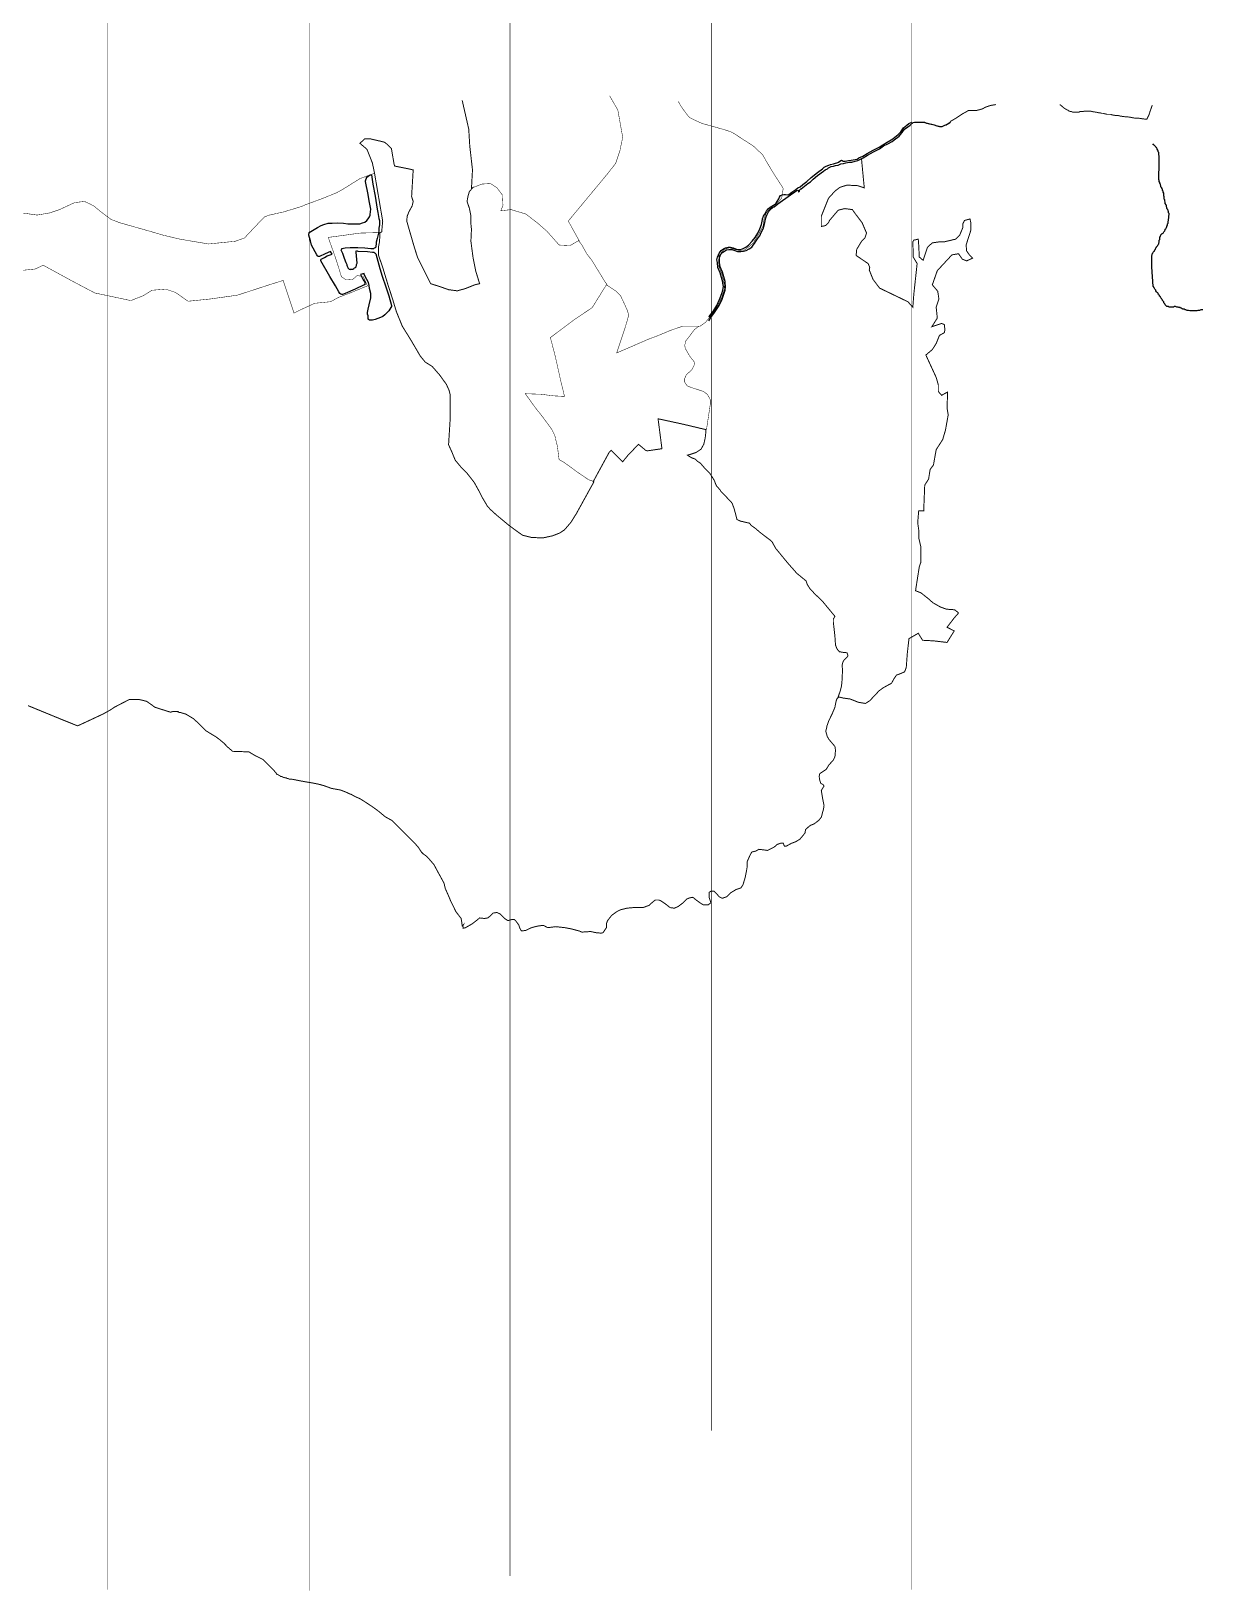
# Model space of a CAD drawing. Header units: millimetres. Extents: x -3588 to 75209, y -3737 to 38254.
# Drawn here: x 3854 to 6772, y 14442 to 18323 of the extents above; entities that cross this region are included whole.
import ezdxf

# ---------------------------------------------------------------- set-up
doc = ezdxf.new("R2010")
doc.units = ezdxf.units.MM
doc.layers.add('P', color=253, linetype='Continuous')

msp = doc.modelspace()

# ---------------------------------------------------------------- linework, layer by layer
at = {"layer": 'P'}
for points, const_width in [([(5548.048, 14839.85), (5548.048, 24166.077)], 1.2), ([(5046.762, 14478.213), (5046.762, 23804.44)], 1.2), ([(4045.472, 14444.355), (4045.472, 23770.582)], 1.2), ([(4546.642, 14442.235), (4546.642, 23768.463)], 1.2), ([(6045.472, 14444.355), (6045.472, 23770.582)], 1.2), ([(4927.612, 18151.359), (4943.984, 18079.662), (4946.529, 18037.604), (4953.298, 17978.039), (4950.77, 17932.028), (4953.298, 17933.436), (4945.392, 17923.834), (4942.576, 17914.232), (4941.167, 17907.462), (4939.759, 17899.556), (4945.392, 17883.185), (4949.345, 17864.268), (4949.345, 17843.943), (4950.77, 17830.404), (4949.345, 17800.477), (4954.723, 17759.828), (4961.492, 17725.948), (4971.094, 17694.901), (4958.948, 17692.084), (4935.806, 17682.754), (4915.481, 17677.121), (4893.748, 17679.937), (4874.832, 17686.707), (4849.146, 17694.901), (4816.675, 17759.828), (4808.497, 17785.514), (4789.58, 17850.729), (4790.701, 17862.86), (4794.942, 17873.582), (4803.119, 17888.546), (4805.664, 17899.556), (4801.711, 17911.703), (4805.664, 17978.039), (4793.533, 17980.855), (4759.653, 17987.625), (4758.245, 17991.578), (4751.475, 18030.819), (4740.737, 18041.829), (4733.967, 18047.191), (4698.679, 18055.384), (4685.124, 18055.384), (4672.993, 18044.374), (4690.501, 18029.41), (4704.04, 17995.531), (4709.402, 17969.845), (4729.726, 17850.729), (4727.198, 17823.619), (4722.957, 17822.21), (4721.821, 17799.069), (4719.004, 17785.514), (4719.004, 17766.597), (4729.726, 17735.55), (4743.282, 17690.66), (4754.292, 17656.796), (4763.606, 17625.733), (4778.57, 17589.036), (4800.303, 17554.036), (4823.444, 17514.523), (4835.591, 17499.832), (4853.099, 17488.837), (4871.999, 17467.088), (4888.371, 17444.235), (4895.157, 17429.271), (4897.973, 17417.124), (4897.973, 17361.512), (4893.748, 17293.768), (4895.157, 17290.951), (4901.926, 17276.26), (4910.12, 17255.935), (4923.659, 17239.563), (4938.623, 17224.616), (4957.539, 17200.338), (4969.67, 17178.589), (4977.864, 17162.217), (4989.995, 17141.893), (4996.78, 17133.987), (5013.152, 17119.039), (5044.199, 17093.337), (5064.524, 17078.39), (5078.079, 17068.788), (5099.812, 17063.426), (5128.315, 17062.018), (5152.592, 17067.379), (5170.101, 17074.149), (5182.519, 17082.343), (5198.619, 17101.243), (5212.158, 17122.992), (5255.64, 17201.746), (5254.216, 17202.867), (5293.457, 17274.851), (5298.818, 17280.213), (5327.337, 17251.71), (5339.468, 17266.674), (5366.578, 17295.176), (5384.358, 17280.213), (5388.311, 17278.804), (5425.008, 17284.166), (5415.405, 17358.695), (5477.788, 17345.14), (5534.809, 17331.601), (5533.401, 17315.501), (5531.993, 17307.323), (5529.176, 17295.176), (5522.39, 17283.045), (5510.259, 17274.851), (5494.16, 17269.49), (5488.526, 17268.082), (5492.751, 17265.265), (5499.537, 17261.312), (5507.715, 17258.48), (5513.076, 17253.118), (5521.27, 17247.757), (5530.584, 17236.747), (5544.139, 17223.191), (5555.134, 17205.699), (5560.511, 17192.144), (5571.234, 17180.013), (5571.234, 17178.589), (5580.836, 17169.003), (5599.736, 17148.678), (5605.113, 17133.987), (5611.883, 17108.029), (5620.061, 17104.076), (5643.218, 17098.715), (5647.171, 17093.337), (5656.757, 17086.568), (5671.449, 17074.149), (5694.59, 17056.641), (5699.951, 17051.28), (5708.145, 17036.316), (5738.056, 16999.908), (5760.926, 16973.934), (5784.083, 16955.017), (5786.612, 16946.839), (5793.397, 16936.117), (5805.816, 16922.562), (5823.308, 16906.19), (5855.78, 16866.949), (5851.827, 16860.179), (5851.827, 16851.985), (5853.235, 16839.854), (5855.78, 16816.985), (5857.188, 16795.252), (5861.141, 16785.65), (5866.79, 16778.88), (5874.696, 16777.472), (5885.707, 16776.336), (5888.235, 16769.566), (5887.115, 16766.734), (5878.921, 16758.556), (5876.104, 16754.603), (5873.56, 16745), (5874.696, 16734.278), (5873.56, 16708.592), (5872.151, 16693.629), (5869.335, 16682.618), (5863.958, 16666.518), (5863.958, 16665.11), (5862.549, 16663.702), (5861.141, 16662.293), (5860.005, 16659.749), (5858.596, 16655.524), (5855.78, 16640.832), (5849.01, 16624.461), (5839.68, 16605.544), (5838.272, 16600.183), (5835.455, 16593.413), (5835.455, 16590.597), (5832.91, 16580.994), (5836.863, 16567.439), (5840.816, 16560.67), (5847.586, 16552.764), (5855.78, 16543.162), (5857.188, 16533.575), (5855.78, 16517.476), (5851.827, 16509.298), (5840.816, 16497.151), (5834.047, 16486.14), (5826.141, 16480.779), (5817.947, 16475.418), (5816.539, 16468.648), (5817.947, 16459.046), (5820.491, 16451.14), (5826.141, 16448.324), (5828.685, 16444.371), (5824.732, 16438.721), (5821.9, 16433.36), (5824.732, 16415.852), (5828.685, 16395.527), (5827.261, 16387.35), (5821.9, 16367.025), (5815.13, 16358.831), (5804.408, 16350.653), (5794.805, 16346.7), (5790.853, 16343.867), (5782.659, 16335.962), (5781.25, 16327.784), (5775.889, 16320.998), (5769.12, 16312.82), (5758.381, 16306.051), (5747.386, 16302.098), (5735.24, 16295.312), (5729.878, 16295.312), (5727.062, 16302.098), (5720.276, 16302.098), (5712.098, 16299.265), (5704.192, 16292.495), (5695.999, 16288.543), (5687.821, 16284.302), (5678.218, 16285.726), (5666.088, 16287.134), (5659.302, 16282.893), (5648.58, 16280.349), (5644.339, 16272.171), (5637.569, 16257.207), (5637.569, 16246.485), (5636.433, 16238.291), (5632.208, 16216.558), (5626.847, 16199.05), (5621.485, 16190.872), (5609.338, 16186.919), (5602.569, 16182.678), (5595.783, 16178.725), (5586.197, 16169.139), (5575.459, 16165.186), (5567.281, 16169.139), (5561.919, 16175.908), (5555.134, 16182.678), (5546.956, 16182.678), (5542.715, 16180.149), (5542.715, 16174.5), (5542.715, 16166.594), (5546.956, 16154.175), (5540.186, 16148.814), (5528.04, 16148.814), (5521.27, 16153.039), (5510.259, 16160.945), (5502.066, 16167.731), (5495.296, 16166.594), (5487.39, 16163.778), (5476.38, 16153.039), (5465.657, 16144.861), (5456.055, 16140.62), (5445.332, 16142.029), (5433.186, 16151.631), (5420.767, 16159.825), (5416.814, 16160.945), (5408.636, 16160.945), (5403.275, 16156.992), (5392.536, 16147.406), (5377.589, 16142.029), (5353.023, 16142.029), (5338.348, 16140.62), (5321.976, 16136.667), (5313.782, 16132.714), (5300.243, 16123.128), (5289.504, 16109.573), (5286.688, 16101.379), (5286.688, 16092.065), (5278.494, 16079.646), (5273.132, 16078.526), (5261.002, 16079.646), (5247.446, 16082.479), (5225.713, 16081.054), (5218.944, 16083.887), (5198.619, 16089.248), (5183.656, 16092.065), (5160.786, 16094.61), (5140.462, 16092.065), (5130.859, 16097.426), (5125.498, 16097.426), (5115.896, 16096.018), (5103.765, 16093.201), (5096.996, 16090.657), (5086.257, 16085.295), (5075.247, 16083.887), (5071.294, 16090.657), (5068.477, 16098.851), (5061.707, 16108.165), (5057.754, 16112.39), (5050.969, 16112.39), (5041.383, 16109.573), (5033.477, 16114.934), (5022.466, 16125.945), (5014.272, 16129.898), (5004.958, 16128.489), (5002.142, 16125.945), (4998.189, 16121.704), (4991.419, 16116.343), (4983.225, 16114.934), (4971.094, 16116.343), (4962.9, 16109.573), (4952.178, 16101.379), (4935.806, 16092.065), (4930.445, 16090.657), (4930.445, 16093.201), (4929.021, 16094.61), (4929.021, 16096.018), (4930.445, 16098.851), (4929.021, 16097.426), (4927.612, 16097.426), (4926.204, 16108.165), (4925.068, 16114.934), (4911.529, 16132.714), (4905.879, 16144.861), (4899.11, 16158.4), (4892.324, 16174.5), (4885.555, 16189.464), (4883.01, 16200.474), (4881.602, 16204.427), (4873.424, 16219.375), (4865.23, 16234.338), (4857.324, 16249.029), (4849.146, 16258.616), (4839.544, 16269.354), (4830.23, 16276.124), (4825.989, 16280.349), (4819.219, 16291.087), (4811.025, 16300.673), (4805.664, 16306.051), (4804.256, 16307.459), (4801.711, 16310.004), (4797.486, 16314.229), (4785.339, 16326.375), (4776.025, 16335.962), (4767.847, 16343.867), (4752.884, 16358.831), (4737.92, 16367.025), (4733.967, 16369.841), (4717.596, 16383.397), (4702.632, 16394.119), (4687.957, 16403.721), (4675.538, 16411.627), (4672.993, 16413.035), (4670.177, 16414.444), (4660.846, 16418.397), (4651.26, 16424.046), (4647.307, 16425.166), (4641.658, 16427.999), (4634.888, 16430.816), (4624.15, 16434.769), (4602.417, 16438.721), (4583.5, 16445.491), (4578.139, 16446.899), (4573.914, 16448.324), (4554.998, 16452.277), (4537.49, 16455.093), (4522.526, 16457.91), (4502.202, 16461.863), (4500.793, 16461.863), (4499.385, 16461.863), (4496.84, 16461.863), (4494.024, 16463.271), (4491.479, 16463.271), (4490.071, 16464.695), (4487.254, 16464.695), (4484.71, 16465.816), (4483.301, 16465.816), (4480.469, 16467.224), (4477.924, 16468.648), (4475.107, 16468.648), (4473.699, 16470.057), (4471.154, 16471.465), (4469.746, 16472.601), (4466.929, 16474.01), (4465.505, 16474.01), (4465.505, 16475.418), (4458.736, 16483.596), (4448.013, 16494.334), (4431.641, 16510.706), (4412.725, 16520.02), (4396.625, 16529.623), (4355.976, 16531.031), (4343.557, 16541.753), (4334.243, 16551.356), (4323.232, 16560.67), (4313.918, 16567.439), (4304.332, 16573.089), (4289.368, 16582.403), (4282.583, 16589.172), (4274.677, 16597.366), (4269.043, 16602.727), (4258.305, 16612.33), (4244.766, 16620.508), (4237.98, 16624.461), (4236.572, 16624.461), (4227.258, 16627.293), (4220.488, 16628.413), (4220.488, 16629.822), (4213.703, 16629.822), (4206.645, 16629.822), (4201.284, 16628.413), (4162.059, 16640.832), (4155.273, 16646.194), (4141.734, 16655.524), (4124.226, 16659.749), (4107.854, 16659.749), (4098.252, 16659.749), (4061.843, 16640.832), (4053.65, 16635.199), (4034.733, 16624.461), (3973.759, 16595.958), (3969.534, 16594.55), (3928.885, 16610.921), (3846.449, 16644.785)], 2.417), ([(6256.913, 18140.636), (6247.599, 18139.228), (6240.813, 18137.804), (6234.043, 18135.275), (6229.802, 18133.851), (6223.033, 18129.898), (6217.672, 18128.489), (6206.949, 18125.673), (6194.53, 18125.673), (6187.745, 18125.673), (6180.975, 18121.72), (6173.069, 18117.479), (6159.242, 18108.165), (6143.142, 18098.579), (6143.142, 18097.154), (6134.964, 18091.793), (6132.42, 18090.385), (6129.603, 18089.248), (6122.818, 18086.432), (6116.048, 18086.432), (6109.278, 18087.84), (6102.493, 18090.385), (6095.723, 18091.793), (6083.576, 18094.626), (6077.943, 18097.154), (6073.99, 18097.154), (6060.435, 18097.154), (6056.482, 18097.154), (6050.833, 18096.034), (6042.927, 18089.248), (6037.294, 18085.023), (6029.388, 18079.662), (6022.602, 18070.06), (6015.833, 18062.154), (6003.414, 18052.552), (5998.053, 18048.599), (5987.33, 18042.966), (5976.32, 18037.604), (5967.005, 18030.819), (5952.042, 18022.641), (5937.078, 18014.735), (5926.356, 18007.949), (5922.115, 18005.133), (5922.115, 18003.725), (5926.356, 17959.122), (5928.885, 17933.436), (5912.801, 17938.797), (5885.707, 17940.206), (5867.91, 17934.556), (5855.78, 17925.242), (5839.68, 17907.462), (5827.261, 17876.415), (5821.9, 17862.86), (5821.9, 17837.174), (5832.91, 17839.718), (5839.68, 17846.488), (5842.224, 17852.137), (5863.958, 17877.823), (5880.329, 17881.776), (5899.246, 17879.232), (5903.199, 17873.582), (5906.031, 17869.629), (5923.523, 17846.488), (5934.534, 17820.802), (5930.309, 17808.655), (5922.115, 17800.477), (5909.984, 17780.153), (5908.56, 17765.189), (5938.487, 17744.864), (5942.44, 17735.55), (5941.303, 17728.781), (5950.634, 17705.623), (5967.005, 17683.89), (6037.294, 17650.01), (6049.713, 17636.471), (6052.257, 17669.215), (6060.435, 17744.864), (6050.833, 17761.236), (6049.713, 17799.069), (6052.257, 17803.294), (6063.252, 17805.839), (6064.388, 17791.163), (6065.796, 17761.236), (6075.399, 17753.058), (6086.121, 17785.514), (6098.268, 17796.524), (6116.048, 17799.069), (6128.179, 17799.069), (6156.697, 17805.839), (6166.3, 17815.441), (6174.205, 17834.357), (6174.205, 17843.943), (6178.43, 17852.137), (6191.986, 17856.09), (6194.53, 17845.352), (6194.53, 17828.98), (6182.383, 17791.163), (6183.792, 17776.2), (6190.577, 17766.597), (6198.755, 17758.42), (6183.792, 17751.634), (6173.069, 17755.875), (6163.467, 17769.43), (6147.095, 17766.597), (6110.687, 17727.356), (6098.268, 17692.084), (6111.807, 17675.984), (6114.64, 17656.796), (6107.854, 17636.471), (6110.687, 17609.361), (6097.132, 17587.916), (6121.409, 17595.822), (6128.179, 17593.277), (6129.603, 17579.722), (6128.179, 17572.953), (6116.048, 17566.183), (6107.854, 17545.858), (6098.268, 17530.895), (6082.168, 17517.34), (6107.854, 17461.727), (6113.231, 17442.81), (6113.231, 17426.439), (6121.409, 17417.124), (6136.373, 17425.318), (6134.964, 17385.789), (6137.781, 17368.297), (6131.011, 17330.464), (6124.226, 17307.323), (6107.854, 17281.637), (6101.085, 17243.516), (6092.907, 17232.794), (6088.954, 17208.516), (6079.351, 17193.553), (6076.807, 17129.762), (6064.388, 17129.762), (6061.843, 17100.123), (6064.388, 17082.343), (6064.388, 17062.018), (6070.037, 17039.149), (6070.037, 17002.452), (6065.796, 16990.305), (6056.482, 16930.74), (6070.037, 16925.378), (6088.954, 16910.415), (6099.676, 16900.829), (6118.593, 16890.09), (6133.556, 16884.729), (6153.881, 16883.321), (6159.242, 16879.096), (6163.467, 16875.143), (6152.745, 16862.996), (6134.964, 16839.854), (6152.745, 16830.54), (6134.964, 16802.022), (6101.085, 16805.975), (6073.99, 16807.383), (6063.252, 16824.891), (6040.11, 16811.336), (6036.157, 16776.336), (6033.341, 16739.639), (6029.388, 16728.917), (6019.786, 16724.676), (6009.063, 16720.723), (6003.414, 16712.545), (5996.644, 16700.398), (5988.738, 16696.173), (5976.32, 16689.388), (5965.581, 16681.482), (5942.44, 16656.932), (5931.717, 16650.146), (5914.209, 16652.979), (5893.884, 16661.157), (5876.104, 16663.702), (5863.958, 16666.518), (5869.335, 16682.618), (5872.151, 16693.629), (5873.56, 16708.592), (5874.696, 16734.278), (5873.56, 16745), (5876.104, 16754.603), (5878.921, 16758.556), (5887.115, 16766.734), (5888.235, 16769.566), (5885.707, 16776.336), (5874.696, 16777.472), (5866.79, 16778.88), (5861.141, 16785.65), (5857.188, 16795.252), (5855.78, 16816.985), (5853.235, 16839.854), (5851.827, 16851.985), (5851.827, 16860.179), (5855.78, 16866.949), (5823.308, 16906.19), (5805.816, 16922.562), (5793.397, 16936.117), (5786.612, 16946.839), (5784.083, 16955.017), (5760.926, 16973.934), (5738.056, 16999.908), (5708.145, 17036.316), (5699.951, 17051.28), (5694.59, 17056.641), (5671.449, 17074.149), (5656.757, 17086.568), (5647.171, 17093.337), (5643.218, 17098.715), (5620.061, 17104.076), (5611.883, 17108.029), (5605.113, 17133.987), (5599.736, 17148.678), (5580.836, 17169.003), (5571.234, 17178.589), (5571.234, 17180.013), (5560.511, 17192.144), (5555.134, 17205.699), (5544.139, 17223.191), (5530.584, 17236.747), (5521.27, 17247.757), (5513.076, 17253.118), (5507.715, 17258.48), (5499.537, 17261.312), (5492.751, 17265.265), (5488.526, 17268.082), (5494.16, 17269.49), (5510.259, 17274.851), (5522.39, 17283.045), (5529.176, 17295.176), (5531.993, 17307.323), (5533.401, 17315.501), (5534.809, 17331.601), (5477.788, 17345.14), (5415.405, 17358.695), (5425.008, 17284.166), (5388.311, 17278.804), (5384.358, 17280.213), (5366.578, 17295.176), (5339.468, 17266.674), (5327.337, 17251.71), (5298.818, 17280.213), (5293.457, 17274.851), (5254.216, 17202.867), (5255.64, 17201.746), (5212.158, 17122.992), (5198.619, 17101.243), (5182.519, 17082.343), (5170.101, 17074.149), (5152.592, 17067.379), (5128.315, 17062.018), (5099.812, 17063.426), (5078.079, 17068.788), (5064.524, 17078.39), (5044.199, 17093.337), (5013.152, 17119.039), (4996.78, 17133.987), (4989.995, 17141.893), (4977.864, 17162.217), (4969.67, 17178.589), (4957.539, 17200.338), (4938.623, 17224.616), (4923.659, 17239.563), (4910.12, 17255.935), (4901.926, 17276.26), (4895.157, 17290.951), (4893.748, 17293.768), (4897.973, 17361.512), (4897.973, 17417.124), (4895.157, 17429.271), (4888.371, 17444.235), (4871.999, 17467.088), (4853.099, 17488.837), (4835.591, 17499.832), (4823.444, 17514.523), (4800.303, 17554.036), (4778.57, 17589.036), (4763.606, 17625.733), (4754.292, 17656.796), (4743.282, 17690.66), (4729.726, 17735.55), (4719.004, 17766.597), (4719.004, 17785.514), (4721.821, 17799.069), (4722.957, 17822.21), (4727.198, 17823.619), (4729.726, 17850.729), (4709.402, 17969.845), (4704.04, 17995.531), (4690.501, 18029.41), (4672.993, 18044.374), (4685.124, 18055.384), (4698.679, 18055.384), (4733.967, 18047.191), (4740.737, 18041.829), (4751.475, 18030.819), (4758.245, 17991.578), (4759.653, 17987.625), (4793.533, 17980.855), (4805.664, 17978.039), (4801.711, 17911.703), (4805.664, 17899.556), (4803.119, 17888.546), (4794.942, 17873.582), (4790.701, 17862.86), (4789.58, 17850.729), (4808.497, 17785.514), (4816.675, 17759.828), (4849.146, 17694.901), (4874.832, 17686.707), (4893.748, 17679.937), (4915.481, 17677.121), (4935.806, 17682.754), (4958.948, 17692.084), (4971.094, 17694.901), (4961.492, 17725.948), (4954.723, 17759.828), (4949.345, 17800.477), (4950.77, 17830.404), (4949.345, 17843.943), (4949.345, 17864.268), (4945.392, 17883.185), (4939.759, 17899.556), (4941.167, 17907.462), (4942.576, 17914.232), (4945.392, 17923.834), (4953.298, 17933.436), (4950.77, 17932.028), (4953.298, 17978.039), (4946.529, 18037.604), (4943.984, 18079.662), (4927.612, 18151.359)], 2.417), ([(5286.688, 17692.084), (5288.096, 17693.493), (5285.279, 17696.309), (5251.399, 17751.634), (5237.844, 17769.43), (5225.713, 17791.163), (5217.52, 17801.886), (5218.944, 17801.886), (5191.834, 17850.729), (5289.504, 17968.436), (5309.829, 17994.41), (5320.567, 18026.866), (5327.337, 18059.337), (5315.19, 18127.081), (5294.865, 18162.369)], 1.2), ([(5465.657, 18148.814), (5472.427, 18136.683), (5485.982, 18117.479), (5494.16, 18108.165), (5507.715, 18101.395), (5526.631, 18093.201), (5556.27, 18085.023), (5575.459, 18079.662), (5596.92, 18072.877), (5606.522, 18067.515), (5618.653, 18059.337), (5637.569, 18047.191), (5652.532, 18037.604), (5675.674, 18015.855), (5686.412, 17996.955), (5702.784, 17969.845), (5727.062, 17932.028), (5723.109, 17907.462), (5721.685, 17906.326), (5713.507, 17896.74), (5701.36, 17887.137), (5693.182, 17880.368), (5684.988, 17871.054), (5679.627, 17857.499), (5677.082, 17839.718), (5666.088, 17818.257), (5652.532, 17796.524), (5641.81, 17786.922), (5630.799, 17778.744), (5617.244, 17777.608), (5606.522, 17780.153), (5592.967, 17784.378), (5580.836, 17780.153), (5572.642, 17771.959), (5567.281, 17764.053), (5565.872, 17750.514), (5567.281, 17736.959), (5574.05, 17719.178), (5579.412, 17698.854), (5580.836, 17681.346), (5574.05, 17661.021), (5564.464, 17640.696), (5550.909, 17620.372), (5533.401, 17598.639), (5519.862, 17589.036), (5517.029, 17589.036), (5476.38, 17589.036), (5445.332, 17578.314), (5416.814, 17566.183), (5391.128, 17556.581), (5340.892, 17534.848), (5312.374, 17522.701), (5334.107, 17587.916), (5342.3, 17616.147), (5339.468, 17627.157), (5331.562, 17644.649), (5321.976, 17664.974), (5311.237, 17675.984), (5286.688, 17692.084)], 1.2), ([(6247.599, 18139.228), (6240.813, 18137.804), (6234.043, 18135.275), (6229.802, 18133.851), (6223.033, 18129.898), (6217.672, 18128.489), (6206.949, 18125.673), (6194.53, 18125.673), (6187.745, 18125.673), (6180.975, 18121.72), (6173.069, 18117.479), (6159.242, 18108.165), (6143.142, 18098.579), (6143.142, 18097.154), (6134.964, 18091.793), (6132.42, 18090.385), (6129.603, 18089.248), (6122.818, 18086.432), (6116.048, 18086.432), (6109.278, 18087.84), (6102.493, 18090.385), (6095.723, 18091.793), (6083.576, 18094.626), (6077.943, 18097.154), (6073.99, 18097.154), (6060.435, 18097.154), (6056.482, 18097.154), (6050.833, 18096.034), (6042.927, 18089.248), (6037.294, 18085.023), (6029.388, 18079.662), (6022.602, 18070.06), (6015.833, 18062.154), (6003.414, 18052.552), (5998.053, 18048.599), (5987.33, 18042.966), (5976.32, 18037.604), (5967.005, 18030.819), (5952.042, 18022.641), (5937.078, 18014.735), (5926.356, 18007.949), (5922.115, 18005.133), (5922.115, 18003.725), (5926.356, 17959.122), (5928.885, 17933.436), (5912.801, 17938.797), (5885.707, 17940.206), (5867.91, 17934.556), (5855.78, 17925.242), (5839.68, 17907.462), (5827.261, 17876.415), (5821.9, 17862.86), (5821.9, 17837.174), (5832.91, 17839.718), (5839.68, 17846.488), (5842.224, 17852.137), (5863.958, 17877.823), (5880.329, 17881.776), (5899.246, 17879.232), (5903.199, 17873.582), (5906.031, 17869.629), (5923.523, 17846.488), (5934.534, 17820.802), (5930.309, 17808.655), (5922.115, 17800.477), (5909.984, 17780.153), (5908.56, 17765.189), (5938.487, 17744.864), (5942.44, 17735.55), (5941.303, 17728.781), (5950.634, 17705.623), (5967.005, 17683.89), (6037.294, 17650.01), (6049.713, 17636.471), (6052.257, 17669.215), (6060.435, 17744.864), (6050.833, 17761.236), (6049.713, 17799.069), (6052.257, 17803.294), (6063.252, 17805.839), (6064.388, 17791.163), (6065.796, 17761.236), (6075.399, 17753.058), (6086.121, 17785.514), (6098.268, 17796.524), (6116.048, 17799.069), (6128.179, 17799.069), (6156.697, 17805.839), (6166.3, 17815.441), (6174.205, 17834.357), (6174.205, 17843.943), (6178.43, 17852.137), (6191.986, 17856.09), (6194.53, 17845.352), (6194.53, 17828.98), (6182.383, 17791.163), (6183.792, 17776.2), (6190.577, 17766.597), (6198.755, 17758.42), (6183.792, 17751.634), (6173.069, 17755.875), (6163.467, 17769.43), (6147.095, 17766.597), (6110.687, 17727.356), (6098.268, 17692.084), (6111.807, 17675.984), (6114.64, 17656.796), (6107.854, 17636.471), (6110.687, 17609.361), (6097.132, 17587.916), (6121.409, 17595.822), (6128.179, 17593.277), (6129.603, 17579.722), (6128.179, 17572.953), (6116.048, 17566.183), (6107.854, 17545.858), (6098.268, 17530.895), (6082.168, 17517.34), (6107.854, 17461.727), (6113.231, 17442.81), (6113.231, 17426.439), (6121.409, 17417.124), (6136.373, 17425.318), (6134.964, 17385.789), (6137.781, 17368.297), (6131.011, 17330.464), (6124.226, 17307.323), (6107.854, 17281.637), (6101.085, 17243.516), (6092.907, 17232.794), (6088.954, 17208.516), (6079.351, 17193.553), (6076.807, 17129.762), (6064.388, 17129.762), (6061.843, 17100.123), (6064.388, 17082.343), (6064.388, 17062.018), (6070.037, 17039.149), (6070.037, 17002.452), (6065.796, 16990.305), (6056.482, 16930.74), (6070.037, 16925.378), (6088.954, 16910.415), (6099.676, 16900.829), (6118.593, 16890.09), (6133.556, 16884.729), (6153.881, 16883.321), (6159.242, 16879.096), (6163.467, 16875.143), (6152.745, 16862.996), (6134.964, 16839.854), (6152.745, 16830.54), (6134.964, 16802.022), (6101.085, 16805.975), (6073.99, 16807.383), (6063.252, 16824.891), (6040.11, 16811.336), (6036.157, 16776.336), (6033.341, 16739.639), (6029.388, 16728.917), (6019.786, 16724.676), (6009.063, 16720.723), (6003.414, 16712.545), (5996.644, 16700.398), (5988.738, 16696.173), (5976.32, 16689.388), (5965.581, 16681.482), (5942.44, 16656.932), (5931.717, 16650.146), (5914.209, 16652.979), (5893.884, 16661.157), (5876.104, 16663.702), (5863.958, 16666.518), (5869.335, 16682.618), (5872.151, 16693.629), (5873.56, 16708.592), (5874.696, 16734.278), (5873.56, 16745), (5876.104, 16754.603), (5878.921, 16758.556), (5887.115, 16766.734), (5888.235, 16769.566), (5885.707, 16776.336), (5874.696, 16777.472), (5866.79, 16778.88), (5861.141, 16785.65), (5857.188, 16795.252), (5855.78, 16816.985), (5853.235, 16839.854), (5851.827, 16851.985), (5851.827, 16860.179), (5855.78, 16866.949), (5823.308, 16906.19), (5805.816, 16922.562), (5793.397, 16936.117), (5786.612, 16946.839), (5784.083, 16955.017), (5760.926, 16973.934), (5738.056, 16999.908), (5708.145, 17036.316), (5699.951, 17051.28), (5694.59, 17056.641), (5671.449, 17074.149), (5656.757, 17086.568), (5647.171, 17093.337), (5643.218, 17098.715), (5620.061, 17104.076), (5611.883, 17108.029), (5605.113, 17133.987), (5599.736, 17148.678), (5580.836, 17169.003), (5571.234, 17178.589), (5571.234, 17180.013), (5560.511, 17192.144), (5555.134, 17205.699), (5544.139, 17223.191), (5530.584, 17236.747), (5521.27, 17247.757), (5513.076, 17253.118), (5507.715, 17258.48), (5499.537, 17261.312), (5492.751, 17265.265), (5488.526, 17268.082), (5494.16, 17269.49), (5510.259, 17274.851), (5522.39, 17283.045), (5529.176, 17295.176), (5531.993, 17307.323), (5533.401, 17315.501), (5534.809, 17331.601), (5535.945, 17331.601), (5545.548, 17395.391), (5545.548, 17406.114), (5538.762, 17418.533), (5529.176, 17426.439), (5499.537, 17436.041), (5488.526, 17439.994), (5481.741, 17449.596), (5481.741, 17459.182), (5485.982, 17468.512), (5499.537, 17480.643), (5506.307, 17494.198), (5504.898, 17500.968), (5494.16, 17514.523), (5483.165, 17533.711), (5481.741, 17541.617), (5484.574, 17552.628), (5494.16, 17564.759), (5506.307, 17581.13), (5517.029, 17589.036), (5519.862, 17589.036), (5533.401, 17598.639), (5550.909, 17620.372), (5564.464, 17640.696), (5574.05, 17661.021), (5580.836, 17681.346), (5579.412, 17698.854), (5574.05, 17719.178), (5567.281, 17736.959), (5565.872, 17750.514), (5567.281, 17764.053), (5572.642, 17771.959), (5580.836, 17780.153), (5592.967, 17784.378), (5606.522, 17780.153), (5617.244, 17777.608), (5630.799, 17778.744), (5641.81, 17786.922), (5652.532, 17796.524), (5666.088, 17818.257), (5677.082, 17839.718), (5679.627, 17857.499), (5684.988, 17871.054), (5693.182, 17880.368), (5701.36, 17887.137), (5713.507, 17896.74), (5721.685, 17906.326), (5723.109, 17907.462), (5727.062, 17932.028), (5702.784, 17969.845), (5686.412, 17996.955), (5675.674, 18015.855), (5652.532, 18037.604), (5637.569, 18047.191), (5618.653, 18059.337), (5606.522, 18067.515), (5596.92, 18072.877), (5575.459, 18079.662), (5556.27, 18085.023), (5526.631, 18093.201), (5507.715, 18101.395), (5494.16, 18108.165), (5485.982, 18117.479), (5472.427, 18136.683), (5465.657, 18148.814)], 1.2), ([(6645.899, 18139.228), (6644.491, 18135.275), (6643.082, 18131.034), (6640.538, 18124.264), (6637.721, 18114.95), (6634.888, 18109.573), (6632.344, 18103.94), (6621.349, 18105.348), (6612.019, 18106.756), (6603.841, 18106.756), (6595.647, 18108.165), (6588.878, 18109.573), (6575.323, 18110.709), (6566.008, 18112.118), (6560.375, 18113.526), (6554.998, 18113.526), (6545.684, 18114.95), (6542.867, 18116.359), (6540.05, 18116.359), (6536.097, 18116.359), (6533.265, 18116.359), (6529.312, 18117.479), (6527.904, 18117.479), (6523.951, 18118.903), (6519.726, 18118.903), (6515.773, 18120.312), (6512.94, 18120.312), (6506.171, 18121.72), (6496.856, 18123.128), (6492.615, 18124.264), (6490.071, 18124.264), (6484.71, 18124.264), (6481.893, 18124.264), (6476.532, 18124.264), (6472.291, 18123.128), (6468.338, 18123.128), (6465.521, 18123.128), (6462.976, 18121.72), (6458.752, 18121.72), (6456.207, 18121.72), (6454.799, 18121.72), (6451.966, 18121.72), (6448.013, 18121.72), (6445.196, 18123.128), (6444.06, 18123.128), (6439.835, 18124.264), (6438.427, 18124.264), (6437.291, 18125.673), (6435.882, 18127.081), (6434.474, 18127.081), (6427.688, 18131.034), (6423.735, 18133.851), (6422.327, 18135.275), (6418.102, 18139.228), (6415.557, 18140.636)], 2.417), ([(6645.899, 18139.228), (6644.491, 18135.275), (6643.082, 18131.034), (6640.538, 18124.264), (6637.721, 18114.95), (6634.888, 18109.573), (6632.344, 18103.94), (6621.349, 18105.348), (6612.019, 18106.756), (6603.841, 18106.756), (6595.647, 18108.165), (6588.878, 18109.573), (6575.323, 18110.709), (6566.008, 18112.118), (6560.375, 18113.526), (6554.998, 18113.526), (6545.684, 18114.95), (6542.867, 18116.359), (6540.05, 18116.359), (6536.097, 18116.359), (6533.265, 18116.359), (6529.312, 18117.479), (6527.904, 18117.479), (6523.951, 18118.903), (6519.726, 18118.903), (6515.773, 18120.312), (6512.94, 18120.312), (6506.171, 18121.72), (6496.856, 18123.128), (6492.615, 18124.264), (6490.071, 18124.264), (6484.71, 18124.264), (6481.893, 18124.264), (6476.532, 18124.264), (6472.291, 18123.128), (6468.338, 18123.128), (6465.521, 18123.128), (6462.976, 18121.72), (6458.752, 18121.72), (6456.207, 18121.72), (6454.799, 18121.72), (6451.966, 18121.72), (6448.013, 18121.72), (6445.196, 18123.128), (6444.06, 18123.128), (6439.835, 18124.264), (6438.427, 18124.264), (6437.291, 18125.673), (6435.882, 18127.081), (6434.474, 18127.081), (6427.688, 18131.034), (6423.735, 18133.851), (6422.327, 18135.275), (6418.102, 18139.228)], 1.2), ([(4835.591, 17499.832), (4823.444, 17514.523), (4800.303, 17554.036), (4778.57, 17589.036), (4763.606, 17625.733), (4754.292, 17656.796), (4743.282, 17690.66), (4729.726, 17735.55), (4719.004, 17766.597), (4719.004, 17785.514), (4721.821, 17799.069), (4722.957, 17822.21), (4727.198, 17823.619), (4729.726, 17850.729), (4709.402, 17969.845), (4704.04, 17995.531), (4690.501, 18029.41), (4672.993, 18044.374), (4685.124, 18055.384), (4698.679, 18055.384), (4733.967, 18047.191), (4740.737, 18041.829), (4751.475, 18030.819), (4758.245, 17991.578), (4759.653, 17987.625), (4793.533, 17980.855), (4805.664, 17978.039), (4801.711, 17911.703), (4805.664, 17899.556), (4803.119, 17888.546), (4794.942, 17873.582), (4790.701, 17862.86), (4789.58, 17850.729), (4808.497, 17785.514), (4816.675, 17759.828), (4849.146, 17694.901), (4874.832, 17686.707), (4893.748, 17679.937), (4915.481, 17677.121), (4935.806, 17682.754), (4958.948, 17692.084), (4971.094, 17694.901), (4961.492, 17725.948), (4954.723, 17759.828), (4949.345, 17800.477), (4950.77, 17830.404), (4949.345, 17843.943), (4949.345, 17864.268), (4945.392, 17883.185), (4939.759, 17899.556), (4941.167, 17907.462), (4942.576, 17914.232), (4945.392, 17923.834), (4953.298, 17933.436), (4976.456, 17942.75), (4998.189, 17944.159), (5014.272, 17933.436), (5027.828, 17915.656), (5029.236, 17889.954), (5023.875, 17876.415), (5049.561, 17879.232), (5086.257, 17868.221), (5115.896, 17845.352), (5139.053, 17825.027), (5168.964, 17791.163), (5196.075, 17789.755), (5217.52, 17801.886), (5225.713, 17791.163), (5237.844, 17769.43), (5251.399, 17751.634), (5285.279, 17696.309), (5288.096, 17693.493), (5286.688, 17692.084), (5273.132, 17670.335), (5251.399, 17635.335), (5206.797, 17605.408), (5147.231, 17560.806), (5159.378, 17514.523), (5172.917, 17453.549), (5182.519, 17414.308), (5155.425, 17415.716), (5124.09, 17419.669), (5084.849, 17421.077), (5107.99, 17388.622), (5129.451, 17361.512), (5151.184, 17331.601), (5157.97, 17318.045), (5164.739, 17289.815), (5168.964, 17257.071), (5181.111, 17250.302), (5216.399, 17224.616), (5242.085, 17207.108), (5254.216, 17202.867), (5255.64, 17201.746), (5212.158, 17122.992), (5198.619, 17101.243), (5182.519, 17082.343), (5170.101, 17074.149), (5152.592, 17067.379), (5128.315, 17062.018), (5099.812, 17063.426), (5078.079, 17068.788), (5064.524, 17078.39), (5044.199, 17093.337), (5013.152, 17119.039), (4996.78, 17133.987), (4989.995, 17141.893), (4977.864, 17162.217), (4969.67, 17178.589), (4957.539, 17200.338), (4938.623, 17224.616), (4923.659, 17239.563), (4910.12, 17255.935), (4901.926, 17276.26), (4895.157, 17290.951), (4893.748, 17293.768), (4897.973, 17361.512), (4897.973, 17417.124), (4895.157, 17429.271), (4888.371, 17444.235), (4871.999, 17467.088), (4853.099, 17488.837), (4835.591, 17499.832)], 1.2), ([(3831.486, 17871.054), (3869.319, 17865.676), (3900.654, 17871.054), (3924.932, 17879.232), (3962.748, 17896.74), (3987.314, 17899.556), (3999.461, 17893.907), (4010.183, 17888.546), (4033.325, 17869.629), (4053.65, 17854.682), (4075.383, 17846.488), (4151.32, 17825.027), (4183.792, 17815.441), (4224.441, 17805.839), (4296.138, 17793.708), (4362.761, 17800.477), (4385.631, 17808.655), (4407.364, 17831.813), (4427.688, 17853.258), (4435.866, 17861.451), (4448.013, 17865.676), (4483.301, 17873.582), (4527.904, 17887.137), (4537.49, 17891.378), (4578.139, 17906.326), (4614.564, 17921.017), (4629.527, 17929.195), (4672.993, 17956.306), (4709.402, 17969.845), (4729.726, 17850.729), (4727.198, 17823.619), (4722.957, 17822.21), (4672.993, 17820.802), (4613.427, 17812.608), (4594.239, 17810.08), (4613.427, 17755.875), (4626.983, 17712.409), (4639.113, 17704.215), (4655.213, 17705.623), (4666.224, 17715.226), (4681.171, 17712.409), (4691.91, 17689.54), (4648.428, 17671.759), (4620.197, 17661.021), (4599.872, 17650.01), (4560.359, 17646.058), (4527.904, 17631.11), (4508.987, 17621.78), (4481.877, 17703.079), (4430.505, 17686.707), (4368.122, 17666.382), (4300.379, 17656.796), (4247.583, 17651.435), (4244.766, 17651.435), (4213.703, 17673.168), (4189.153, 17681.346), (4155.273, 17678.529), (4133.54, 17664.974), (4102.493, 17652.843), (4045.472, 17664.974), (4013, 17671.759), (3958.812, 17700.262), (3884.282, 17740.912), (3873.56, 17735.55), (3863.958, 17731.309), (3811.161, 17725.948)], 1.2)]:
    msp.add_lwpolyline(points, dxfattribs=dict(at, const_width=const_width))
for points in [[(5541.595, 17602.591), (5546.956, 17610.785), (5556.27, 17622.916), (5565.872, 17637.88), (5574.05, 17654.251), (5579.412, 17669.215), (5582.244, 17678.529), (5583.364, 17688.131), (5582.244, 17697.445), (5582.244, 17700.262), (5575.459, 17723.403), (5569.825, 17736.959), (5568.689, 17747.681), (5568.689, 17754.467), (5568.689, 17759.828), (5569.825, 17764.053), (5572.642, 17769.43), (5576.595, 17773.383), (5580.836, 17776.2), (5586.197, 17778.744), (5591.558, 17780.153), (5592.967, 17780.153), (5595.783, 17780.153), (5599.736, 17780.153), (5601.161, 17778.744), (5606.522, 17777.608), (5613.291, 17774.791), (5621.485, 17774.791), (5628.255, 17776.2), (5635.024, 17777.608), (5641.81, 17781.561), (5648.58, 17785.514), (5652.532, 17791.163), (5655.349, 17795.116), (5659.302, 17801.886), (5664.663, 17808.655), (5668.904, 17814.032), (5672.857, 17823.619), (5677.082, 17831.813), (5679.627, 17839.718), (5683.868, 17858.907), (5686.412, 17865.676), (5690.637, 17873.582), (5694.59, 17879.232), (5699.951, 17884.593), (5704.192, 17886.001), (5713.507, 17893.907), (5744.842, 17915.656), (5755.564, 17923.834), (5760.926, 17926.651), (5763.758, 17927.787), (5765.167, 17926.651), (5765.167, 17925.242), (5765.167, 17923.834), (5765.167, 17922.426), (5767.711, 17925.242), (5767.711, 17926.651), (5767.711, 17927.787), (5770.528, 17930.604), (5771.936, 17930.604), (5779.842, 17937.389), (5788.036, 17944.159), (5794.805, 17948.112), (5801.575, 17954.881), (5812.586, 17964.483), (5827.261, 17975.206), (5831.502, 17978.039), (5836.863, 17980.855), (5839.68, 17983.4), (5846.465, 17986.216), (5851.827, 17987.625), (5857.188, 17988.761), (5863.958, 17990.169), (5870.743, 17993.002), (5877.513, 17994.41), (5882.874, 17995.531), (5891.068, 17996.955), (5897.837, 17996.955), (5906.031, 17999.772), (5912.801, 18001.18), (5918.162, 18003.725), (5926.356, 18007.949), (5937.078, 18014.735), (5952.042, 18022.641), (5967.005, 18030.819), (5976.32, 18037.604), (5987.33, 18042.966), (5998.053, 18048.599), (6003.414, 18052.552), (6015.833, 18062.154), (6022.602, 18070.06), (6029.388, 18079.662), (6037.294, 18085.023), (6042.927, 18089.248), (6050.833, 18096.034), (6056.482, 18097.154), (6060.435, 18097.154), (6073.99, 18097.154), (6077.943, 18097.154), (6083.576, 18094.626), (6095.723, 18091.793), (6102.493, 18090.385), (6109.278, 18087.84), (6116.048, 18086.432), (6122.818, 18086.432), (6129.603, 18089.248), (6132.42, 18090.385), (6134.964, 18091.793), (6143.142, 18097.154)], [(5541.595, 17612.194), (5542.715, 17613.602), (5552.317, 17625.733), (5561.919, 17640.696), (5568.689, 17655.66), (5574.05, 17670.335), (5576.595, 17678.529), (5578.003, 17688.131), (5576.595, 17696.309), (5576.595, 17698.854), (5569.825, 17721.995), (5564.464, 17735.55), (5563.04, 17747.681), (5561.919, 17754.467), (5563.04, 17761.236), (5565.872, 17766.597), (5567.281, 17770.838), (5568.689, 17771.959), (5572.642, 17777.608), (5578.003, 17781.561), (5583.364, 17784.378), (5590.15, 17785.514), (5591.558, 17785.514), (5595.783, 17785.514), (5602.569, 17784.378), (5607.93, 17781.561), (5613.291, 17780.153), (5620.061, 17780.153), (5625.438, 17781.561), (5630.799, 17784.378), (5633.616, 17785.514), (5640.386, 17791.163), (5649.988, 17800.477), (5656.757, 17810.08), (5663.543, 17820.802), (5668.904, 17831.813), (5672.857, 17842.535), (5675.674, 17854.682), (5675.674, 17856.09), (5678.218, 17862.86), (5681.035, 17868.221), (5684.988, 17875.007), (5690.637, 17881.776), (5697.407, 17887.137), (5704.192, 17891.378), (5708.145, 17893.907), (5709.554, 17895.331), (5712.098, 17899.556), (5716.323, 17906.326), (5717.732, 17910.279), (5720.276, 17914.232), (5724.517, 17915.656), (5728.47, 17917.064), (5732.423, 17917.064), (5736.648, 17915.656), (5740.601, 17917.064), (5748.795, 17922.426), (5758.381, 17929.195), (5763.758, 17933.436), (5769.12, 17935.981), (5775.889, 17941.342), (5785.491, 17949.52), (5796.214, 17959.122), (5812.586, 17971.253), (5824.732, 17980.855), (5828.685, 17984.808), (5834.047, 17987.625), (5840.816, 17990.169), (5845.057, 17991.578), (5851.827, 17993.002), (5865.382, 17996.955), (5865.382, 17998.363), (5872.151, 18002.316), (5873.56, 18001.18), (5876.104, 17999.772), (5881.466, 17999.772), (5889.659, 18001.18), (5896.429, 18002.316), (5906.031, 18003.725), (5911.393, 18005.133), (5915.345, 18007.949), (5924.932, 18011.902), (5935.67, 18018.688), (5950.634, 18026.866), (5965.581, 18035.06), (5975.183, 18040.421), (5985.906, 18047.191), (5995.508, 18052.552), (6000.869, 18056.505), (6013.016, 18066.107), (6019.786, 18072.877), (6026.555, 18082.479), (6034.749, 18089.248), (6040.11, 18093.201), (6046.88, 18097.154)], [(6771.8, 17629.686), (6769.256, 17629.686), (6766.439, 17629.686), (6763.622, 17628.565), (6762.486, 17628.565), (6759.669, 17628.565), (6756.837, 17627.157), (6755.716, 17627.157), (6754.292, 17627.157), (6751.475, 17627.157), (6750.067, 17627.157), (6748.931, 17627.157), (6747.523, 17627.157), (6746.114, 17627.157), (6744.706, 17627.157), (6742.161, 17627.157), (6740.753, 17627.157), (6739.345, 17627.157), (6736.512, 17628.565), (6735.392, 17628.565), (6732.559, 17628.565), (6729.742, 17629.686), (6728.606, 17629.686), (6727.198, 17629.686), (6725.789, 17631.11), (6724.381, 17631.11), (6722.973, 17631.11), (6721.837, 17631.11), (6720.428, 17632.518), (6717.596, 17633.927), (6716.187, 17633.927), (6715.067, 17635.335), (6712.234, 17635.335), (6710.826, 17636.471), (6709.418, 17636.471), (6706.873, 17636.471), (6704.056, 17637.88), (6702.648, 17637.88), (6701.512, 17637.88), (6698.695, 17636.471), (6695.863, 17636.471), (6694.742, 17636.471), (6693.318, 17636.471), (6690.501, 17636.471), (6689.093, 17636.471), (6687.957, 17636.471), (6685.14, 17637.88), (6683.732, 17637.88), (6682.323, 17637.88), (6681.187, 17639.288), (6679.779, 17640.696), (6678.37, 17642.105), (6676.946, 17644.649), (6675.538, 17646.058), (6674.418, 17647.482), (6674.418, 17648.89), (6674.418, 17650.01), (6672.993, 17651.435), (6671.585, 17652.843), (6671.585, 17654.251), (6670.177, 17655.66), (6668.768, 17656.796), (6668.768, 17658.204), (6667.632, 17659.613), (6666.224, 17661.021), (6666.224, 17662.429), (6664.815, 17663.566), (6663.407, 17666.382), (6661.999, 17667.807), (6660.862, 17669.215), (6660.862, 17670.335), (6659.454, 17671.759), (6658.046, 17673.168), (6656.621, 17674.576), (6655.213, 17677.121), (6655.213, 17678.529), (6654.093, 17679.937), (6652.669, 17681.346), (6651.26, 17682.754), (6651.26, 17683.89), (6649.852, 17685.299), (6649.852, 17686.707), (6648.444, 17688.131), (6644.491, 17736.959), (6644.491, 17739.503), (6644.491, 17740.912), (6644.491, 17742.32), (6644.491, 17744.864), (6644.491, 17746.273), (6644.491, 17749.105), (6644.491, 17750.514), (6644.491, 17751.634), (6644.491, 17753.058), (6644.491, 17754.467), (6644.491, 17755.875), (6644.491, 17757.283), (6644.491, 17759.828), (6644.491, 17761.236), (6644.491, 17762.645), (6644.491, 17764.053), (6644.491, 17765.189), (6645.899, 17766.597), (6645.899, 17769.43), (6647.307, 17770.838), (6647.307, 17771.959), (6648.444, 17773.383), (6649.852, 17774.791), (6651.26, 17776.2), (6651.26, 17777.608), (6652.669, 17778.744), (6654.093, 17780.153), (6654.093, 17781.561), (6655.213, 17782.969), (6655.213, 17784.378), (6656.621, 17785.514), (6656.621, 17786.922), (6658.046, 17788.331), (6659.454, 17789.755), (6659.454, 17791.163), (6660.862, 17792.283), (6661.999, 17793.708), (6661.999, 17795.116), (6661.999, 17796.524), (6663.407, 17797.933), (6663.407, 17799.069), (6663.407, 17801.886), (6663.407, 17803.294), (6664.815, 17804.702), (6664.815, 17805.839), (6664.815, 17808.655), (6664.815, 17810.08), (6664.815, 17811.488), (6666.224, 17812.608), (6666.224, 17814.032), (6667.632, 17815.441), (6667.632, 17816.849), (6668.768, 17818.257), (6670.177, 17819.394), (6671.585, 17819.394), (6672.993, 17820.802), (6674.418, 17823.619), (6675.538, 17825.027), (6676.946, 17826.163), (6676.946, 17827.572), (6678.37, 17828.98), (6678.37, 17830.404), (6679.779, 17831.813), (6681.187, 17834.357), (6682.323, 17837.174), (6682.323, 17838.582), (6683.732, 17839.718), (6683.732, 17841.127), (6683.732, 17843.943), (6685.14, 17845.352), (6685.14, 17846.488), (6685.14, 17849.305), (6685.14, 17850.729), (6686.548, 17852.137), (6687.957, 17869.629), (6686.548, 17871.054), (6686.548, 17872.462), (6686.548, 17873.582), (6685.14, 17876.415), (6685.14, 17877.823), (6683.732, 17879.232), (6683.732, 17880.368), (6682.323, 17881.776), (6682.323, 17883.185), (6682.323, 17884.593), (6681.187, 17886.001), (6681.187, 17887.137), (6681.187, 17889.954), (6679.779, 17891.378), (6679.779, 17892.787), (6678.37, 17893.907), (6678.37, 17895.331), (6678.37, 17896.74), (6678.37, 17898.148), (6676.946, 17900.693), (6676.946, 17902.101), (6676.946, 17903.509), (6675.538, 17904.918), (6675.538, 17906.326), (6675.538, 17907.462), (6675.538, 17910.279), (6675.538, 17911.703), (6674.418, 17913.111), (6674.418, 17915.656), (6674.418, 17917.064), (6674.418, 17918.473), (6674.418, 17919.881), (6672.993, 17922.426), (6672.993, 17925.242), (6671.585, 17926.651), (6671.585, 17929.195), (6670.177, 17930.604), (6670.177, 17932.028), (6668.768, 17934.556), (6667.632, 17935.981), (6667.632, 17938.797), (6666.224, 17940.206), (6666.224, 17941.342), (6666.224, 17942.75), (6664.815, 17944.159), (6664.815, 17945.567), (6664.815, 17946.975), (6663.407, 17949.52), (6663.407, 17952.353), (6661.999, 17953.761), (6661.999, 17954.881), (6661.999, 17956.306), (6661.999, 17957.714), (6661.999, 17960.53), (6661.999, 17961.667), (6661.999, 17963.075), (6661.999, 17964.483), (6661.999, 17965.892), (6661.999, 17967.3), (6661.999, 17968.436), (6661.999, 17969.845), (6661.999, 17972.677), (6661.999, 17974.086), (6661.999, 17975.206), (6663.407, 17976.63), (6663.407, 17979.447), (6663.407, 17980.855), (6663.407, 17983.4), (6663.407, 17984.808), (6663.407, 17986.216), (6663.407, 17987.625), (6663.407, 17990.169), (6663.407, 17991.578), (6663.407, 17993.002), (6663.407, 17994.41), (6663.407, 17995.531), (6663.407, 17996.955), (6663.407, 17998.363), (6663.407, 18001.18), (6663.407, 18002.316), (6663.407, 18003.725), (6663.407, 18005.133), (6663.407, 18007.949), (6663.407, 18009.086), (6663.407, 18010.494), (6663.407, 18013.327), (6661.999, 18014.735), (6661.999, 18015.855), (6661.999, 18018.688), (6661.999, 18021.505), (6660.862, 18022.641), (6660.862, 18024.049), (6660.862, 18025.458), (6659.454, 18026.866), (6658.046, 18029.41), (6658.046, 18030.819), (6656.621, 18033.651), (6655.213, 18035.06), (6654.093, 18036.18), (6652.669, 18037.604), (6649.852, 18040.421), (6648.444, 18040.421), (6648.444, 18041.829), (6647.307, 18042.966)], [(4698.679, 17965.892), (4701.496, 17965.892), (4705.449, 17942.75), (4710.826, 17913.111), (4716.187, 17880.368), (4717.596, 17872.462), (4720.412, 17857.499), (4721.821, 17852.137), (4721.821, 17845.352), (4721.821, 17841.127), (4720.412, 17832.933), (4720.412, 17827.572), (4719.004, 17820.802), (4716.187, 17807.247), (4713.643, 17797.933), (4713.643, 17793.708), (4712.234, 17788.331), (4712.234, 17785.514), (4710.826, 17784.378), (4708.281, 17782.969), (4706.873, 17781.561), (4704.04, 17781.561), (4700.088, 17781.561), (4685.124, 17782.969), (4667.632, 17784.378), (4660.846, 17784.378), (4655.213, 17784.378), (4648.428, 17784.378), (4636.297, 17782.969), (4628.103, 17781.561), (4626.983, 17781.561), (4626.983, 17780.153), (4625.574, 17778.744), (4626.983, 17776.2), (4629.527, 17770.838), (4633.752, 17758.42), (4637.705, 17747.681), (4640.522, 17742.32), (4640.522, 17740.912), (4641.658, 17738.095), (4643.066, 17735.55), (4643.066, 17734.142), (4644.475, 17732.734), (4645.899, 17731.309), (4648.428, 17730.189), (4649.852, 17731.309), (4652.669, 17731.309), (4654.077, 17731.309), (4655.213, 17731.309), (4658.03, 17732.734), (4659.438, 17734.142), (4661.983, 17735.55), (4663.391, 17736.959), (4664.799, 17740.912), (4664.799, 17742.32), (4666.224, 17746.273), (4663.391, 17773.383), (4663.391, 17774.791), (4663.391, 17776.2), (4664.799, 17777.608), (4667.632, 17776.2), (4691.91, 17774.791), (4704.04, 17773.383), (4708.281, 17773.383), (4709.402, 17771.959), (4710.826, 17770.838), (4712.234, 17769.43), (4715.051, 17759.828), (4722.957, 17732.734), (4728.606, 17713.817), (4737.92, 17686.707), (4744.69, 17664.974), (4751.475, 17640.696), (4751.475, 17637.88), (4750.051, 17635.335), (4744.69, 17627.157), (4739.329, 17621.78), (4735.376, 17617.555), (4729.726, 17613.602), (4724.365, 17610.785), (4717.596, 17608.241), (4710.826, 17605.408), (4704.04, 17604), (4700.088, 17604), (4697.271, 17604), (4694.726, 17605.408), (4693.318, 17606.832), (4693.318, 17610.785), (4693.318, 17615.01), (4691.91, 17618.963), (4691.91, 17622.916), (4693.318, 17631.11), (4695.863, 17642.105), (4700.088, 17659.613), (4700.088, 17670.335), (4697.271, 17682.754), (4695.863, 17690.66), (4694.726, 17697.445), (4690.501, 17705.623), (4683.716, 17717.77), (4683.716, 17720.587), (4674.402, 17717.77), (4681.171, 17704.215), (4685.124, 17698.854), (4685.124, 17697.445), (4685.124, 17694.901), (4685.124, 17693.493), (4685.124, 17692.084), (4683.716, 17692.084), (4660.846, 17681.346), (4636.297, 17670.335), (4629.527, 17667.807), (4628.103, 17667.807), (4625.574, 17669.215), (4622.742, 17670.335), (4620.197, 17674.576), (4612.019, 17689.54), (4598.464, 17712.409), (4575.323, 17751.634), (4575.323, 17753.058), (4575.323, 17754.467), (4576.731, 17755.875), (4579.548, 17757.283), (4584.925, 17759.828), (4591.694, 17764.053), (4603.825, 17768.006), (4599.872, 17774.791), (4586.333, 17769.43), (4572.778, 17762.645), (4571.37, 17762.645), (4568.553, 17762.645), (4567.129, 17764.053), (4566.008, 17766.597), (4552.453, 17791.163), (4549.637, 17801.886), (4545.684, 17815.441), (4545.684, 17818.257), (4546.804, 17820.802), (4546.804, 17822.21), (4551.045, 17825.027), (4567.129, 17834.357), (4576.731, 17839.718), (4583.5, 17842.535), (4594.239, 17845.352), (4603.825, 17845.352), (4615.972, 17846.488), (4632.344, 17845.352), (4643.066, 17843.943), (4658.03, 17843.943), (4667.632, 17843.943), (4672.993, 17843.943), (4679.763, 17846.488), (4685.124, 17847.896), (4690.501, 17852.137), (4693.318, 17856.09), (4697.271, 17861.451), (4698.679, 17865.676), (4698.679, 17866.813), (4700.088, 17880.368), (4695.863, 17900.693), (4693.318, 17917.064), (4686.548, 17949.52), (4686.548, 17950.928), (4687.957, 17953.761), (4689.077, 17957.714), (4689.077, 17959.122), (4694.726, 17963.075), (4697.271, 17964.483), (4698.679, 17965.892)]]:
    msp.add_lwpolyline(points, dxfattribs=at)

doc.saveas('drawing.dxf')
